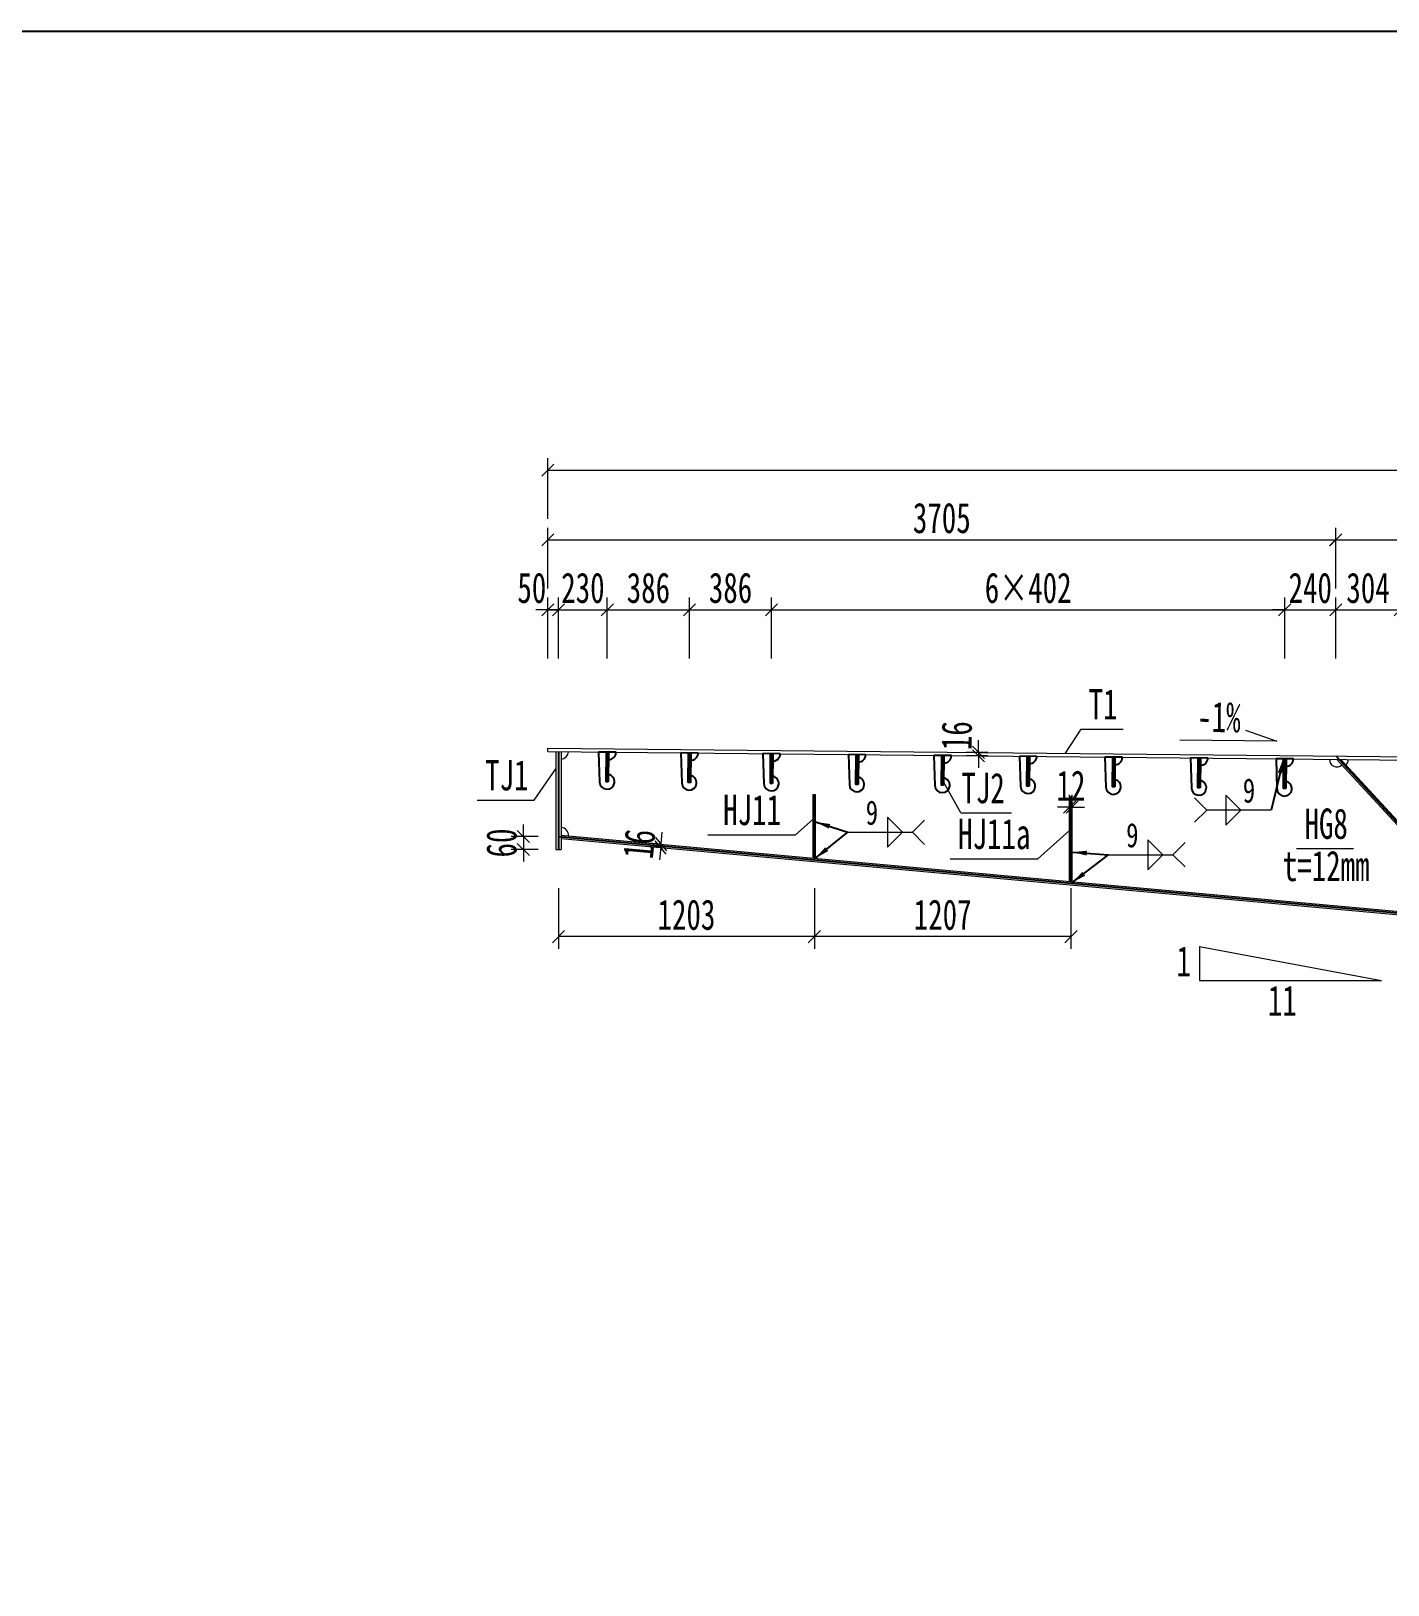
# Model space of a CAD drawing. Header units: millimetres. Extents: x 44597 to 300567, y -113054 to 73044.
# Drawn here: x 115904 to 122285, y -94783 to -87474 of the extents above; entities that cross this region are included whole.
import ezdxf
from ezdxf.enums import TextEntityAlignment as Align

# ---------------------------------------------------------------- set-up
doc = ezdxf.new("R2010")
doc.units = ezdxf.units.MM
doc.layers.get('Defpoints').update_dxf_attribs({"color": 8})
for name, color, linetype, lineweight in [('Dim', 4, 'Continuous', 15), ('文字', 7, 'Continuous', 15), ('细实线', 4, 'Continuous', 15), ('钢板粗线', 1, 'Continuous', 25), ('钢板细线', 6, 'Continuous', 15)]:
    doc.layers.add(name, color=color, linetype=linetype, lineweight=lineweight)
doc.layers.add('Text', color=4, linetype='Continuous')
doc.styles.add('111', font='', dxfattribs={"width": 0.7})
doc.styles.add('BM_Dim', font='', dxfattribs={"width": 0.85})
doc.styles.add('SMEDI', font='', dxfattribs={"width": 0.75})
doc.styles.get("Standard").update_dxf_attribs({"font": ''})
doc.styles.get('111').set_extended_font_data('仿宋_GB2312')
doc.styles.get('BM_Dim').set_extended_font_data('仿宋_GB2312')
doc.styles.get('SMEDI').set_extended_font_data('仿宋_GB2312')
doc.styles.get('Standard').set_extended_font_data('仿宋_GB2312')
doc.dimstyles.new('200', dxfattribs={"dimscale": 0, "dimtxt": 2.5, "dimasz": 1, "dimexe": 1, "dimexo": 1, "dimgap": 0.6, "dimtad": 1, "dimdec": 0, "dimdsep": 46, "dimtxsty": '111', "dimblk": 'OBLIQUE', "dimcen": 0, "dimclrd": 4, "dimclre": 4, "dimclrt": 4, "dimadec": 1, "dimazin": 2, "dimtfac": 1, "dimtdec": 0, "dimtix": 1, "dimtmove": 2, "dimatfit": 3, "dimfxl": 4, "dimfxlon": 1, "dimtolj": 1, "dimlwd": -1, "dimlwe": -1, "dimarcsym": 0})
doc.dimstyles.new('MSteel_1.0_1.0', dxfattribs={"dimtxt": 3, "dimasz": 1.2, "dimexe": 1, "dimexo": 1, "dimgap": 1, "dimtad": 3, "dimtoh": 1, "dimdec": 0, "dimzin": 0, "dimdsep": 46, "dimtxsty": 'Standard', "dimblk": 'ARCHTICK', "dimcen": 0.09, "dimclrd": 3, "dimclre": 3, "dimadec": 0, "dimazin": 0, "dimtfac": 1, "dimtdec": 4, "dimtofl": 0, "dimtmove": 0, "dimatfit": 3, "dimfxl": 1, "dimtolj": 1, "dimtzin": 0, "dimarcsym": 0})

# ---------------------------------------------------------------- blocks, each defined once
blk = doc.blocks.new('_Oblique')
at = {"color": 0, "linetype": 'ByBlock', "lineweight": -2}
blk.add_line((-0.5, -0.5), (0.5, 0.5), dxfattribs=at)
blk = doc.blocks.new('*D3115')
at = {"layer": 'Defpoints', "color": 0, "transparency": 16777216}
for p in [(122039.6, -89867.2), (118334.4, -90335.8), (122039.6, -90883.8)]:
    blk.add_point(p, dxfattribs=at)
at = {"layer": '细实线', "color": 4, "transparency": 16777216}
for p, q in [((118334.4, -90095.8), (118334.4, -89810.1)), ((122039.6, -90095.8), (122039.6, -89810.1)), ((118334.4, -89867.2), (122039.6, -89867.2))]:
    blk.add_line(p, q, dxfattribs=at)
at = {"layer": '细实线', "color": 4, "transparency": 16777216, "xscale": 57.14285714285715, "yscale": 57.14285714285715, "zscale": 57.14285714285715, "rotation": 180}
blk.add_blockref('_Oblique', (118334.4, -89867.2), dxfattribs=at)
at = {"layer": '细实线', "color": 4, "transparency": 16777216, "xscale": 57.14285714285715, "yscale": 57.14285714285715, "zscale": 57.14285714285715}
blk.add_blockref('_Oblique', (122039.6, -89867.2), dxfattribs=at)
at = {"layer": '细实线', "color": 4, "transparency": 16777216, "insert": (120187, -89765), "char_height": 142.86, "attachment_point": 5, "style": '111'}
blk.add_mtext('\\A1;3705', dxfattribs=at)
blk = doc.blocks.new('*D3116')
at = {"layer": 'Defpoints', "color": 0, "transparency": 16777216}
for p in [(129418.5, -89867.2), (122039.8, -90236.5), (129418.5, -90852.6)]:
    blk.add_point(p, dxfattribs=at)
at = {"layer": '细实线', "color": 4, "transparency": 16777216}
for p, q in [((122039.8, -90095.8), (122039.8, -89810.1)), ((129418.5, -90095.8), (129418.5, -89810.1)), ((122039.8, -89867.2), (129418.5, -89867.2))]:
    blk.add_line(p, q, dxfattribs=at)
at = {"layer": '细实线', "color": 4, "transparency": 16777216, "xscale": 57.14285714285715, "yscale": 57.14285714285715, "zscale": 57.14285714285715, "rotation": 180}
blk.add_blockref('_Oblique', (122039.8, -89867.2), dxfattribs=at)
at = {"layer": '细实线', "color": 4, "transparency": 16777216, "xscale": 57.14285714285715, "yscale": 57.14285714285715, "zscale": 57.14285714285715}
blk.add_blockref('_Oblique', (129418.5, -89867.2), dxfattribs=at)
at = {"layer": '细实线', "color": 4, "transparency": 16777216, "insert": (125729.2, -89765), "char_height": 142.86, "attachment_point": 5, "style": '111'}
blk.add_mtext('\\A1;7379', dxfattribs=at)
blk = doc.blocks.new('*D3117')
at = {"layer": 'Defpoints', "color": 0, "transparency": 16777216}
for p in [(129418.5, -89539.6), (118334.4, -89993), (129418.5, -90852.6)]:
    blk.add_point(p, dxfattribs=at)
at = {"layer": '细实线', "color": 4, "transparency": 16777216}
for p, q in [((118334.4, -89768.1), (118334.4, -89482.4)), ((129418.5, -89768.1), (129418.5, -89482.4)), ((118334.4, -89539.6), (129418.5, -89539.6))]:
    blk.add_line(p, q, dxfattribs=at)
at = {"layer": '细实线', "color": 4, "transparency": 16777216, "xscale": 57.14285714285715, "yscale": 57.14285714285715, "zscale": 57.14285714285715, "rotation": 180}
blk.add_blockref('_Oblique', (118334.4, -89539.6), dxfattribs=at)
at = {"layer": '细实线', "color": 4, "transparency": 16777216, "xscale": 57.14285714285715, "yscale": 57.14285714285715, "zscale": 57.14285714285715}
blk.add_blockref('_Oblique', (129418.5, -89539.6), dxfattribs=at)
at = {"layer": '细实线', "color": 4, "transparency": 16777216, "insert": (123876.5, -89437.3), "char_height": 142.86, "attachment_point": 5, "style": '111'}
blk.add_mtext('\\A1;11084', dxfattribs=at)
blk = doc.blocks.new('*D3118')
at = {"layer": 'Defpoints', "color": 0, "transparency": 16777216}
for p in [(118384.4, -91286.3), (119587.6, -91339.4), (118384.4, -91733.3)]:
    blk.add_point(p, dxfattribs=at)
at = {"layer": '细实线', "color": 4, "transparency": 16777216}
for p, q in [((118384.4, -91504.8), (118384.4, -91790.5)), ((119587.6, -91504.8), (119587.6, -91790.5)), ((119587.6, -91733.3), (118384.4, -91733.3))]:
    blk.add_line(p, q, dxfattribs=at)
at = {"layer": '细实线', "color": 4, "transparency": 16777216, "xscale": 57.14285714285715, "yscale": 57.14285714285715, "zscale": 57.14285714285715, "rotation": 180}
blk.add_blockref('_Oblique', (118384.4, -91733.3), dxfattribs=at)
at = {"layer": '细实线', "color": 4, "transparency": 16777216, "xscale": 57.14285714285715, "yscale": 57.14285714285715, "zscale": 57.14285714285715}
blk.add_blockref('_Oblique', (119587.6, -91733.3), dxfattribs=at)
at = {"layer": '细实线', "color": 4, "transparency": 16777216, "insert": (118986, -91631.1), "char_height": 142.86, "attachment_point": 5, "style": '111'}
blk.add_mtext('\\A1;1203', dxfattribs=at)
blk = doc.blocks.new('*D3119')
at = {"layer": 'Defpoints', "color": 0, "transparency": 16777216}
for p in [(119587.6, -91339.4), (120794.3, -91380), (119587.6, -91733.3)]:
    blk.add_point(p, dxfattribs=at)
at = {"layer": '细实线', "color": 4, "transparency": 16777216}
for p, q in [((119587.6, -91504.8), (119587.6, -91790.5)), ((120794.3, -91504.8), (120794.3, -91790.5)), ((120794.3, -91733.3), (119587.6, -91733.3))]:
    blk.add_line(p, q, dxfattribs=at)
at = {"layer": '细实线', "color": 4, "transparency": 16777216, "xscale": 57.14285714285715, "yscale": 57.14285714285715, "zscale": 57.14285714285715, "rotation": 180}
blk.add_blockref('_Oblique', (119587.6, -91733.3), dxfattribs=at)
at = {"layer": '细实线', "color": 4, "transparency": 16777216, "xscale": 57.14285714285715, "yscale": 57.14285714285715, "zscale": 57.14285714285715}
blk.add_blockref('_Oblique', (120794.3, -91733.3), dxfattribs=at)
at = {"layer": '细实线', "color": 4, "transparency": 16777216, "insert": (120190.9, -91631.1), "char_height": 142.86, "attachment_point": 5, "style": '111'}
blk.add_mtext('\\A1;1207', dxfattribs=at)
blk = doc.blocks.new('_ArchTick')
at = {"color": 0, "linetype": 'ByBlock', "const_width": 0.15}
blk.add_lwpolyline([(-0.5, -0.5), (0.5, 0.5)], dxfattribs=at)
blk = doc.blocks.new('角焊缝1')
at = {"layer": 'Dim'}
blk.add_line((-3101.17, 370.22), (-3106.48, 370.22), dxfattribs=at)
blk.add_lwpolyline([(-3107.48, 369.22), (-3106.48, 370.22), (-3107.48, 371.22)], dxfattribs=at)
blk.add_lwpolyline([(-3104.91, 371.45), (-3104.91, 368.99), (-3103.68, 370.22)], close=True, dxfattribs=at)
blk = doc.blocks.new('角焊缝2')
at = {"layer": 'Dim'}
blk.add_line((-3138.01, 370.22), (-3132.7, 370.22), dxfattribs=at)
blk.add_lwpolyline([(-3134.75, 371.45), (-3134.75, 368.99), (-3133.52, 370.22)], close=True, dxfattribs=at)
blk.add_lwpolyline([(-3131.7, 369.22), (-3132.7, 370.22), (-3131.7, 371.22)], dxfattribs=at)
blk = doc.blocks.new('*D3123')
at = {"layer": 'Defpoints', "color": 0, "transparency": 16777216}
for p in [(120800.3, -91123.9), (120788.3, -91157.5), (120800.3, -91157.5)]:
    blk.add_point(p, dxfattribs=at)
at = {"layer": '细实线', "color": 4, "transparency": 16777216}
for p, q in [((120788.3, -91123.9), (120731.1, -91123.9)), ((120788.3, -91123.9), (120788.3, -91066.7)), ((120788.3, -91123.9), (120800.3, -91123.9)), ((120800.3, -91123.9), (120800.3, -91066.7)), ((120800.3, -91123.9), (120857.4, -91123.9))]:
    blk.add_line(p, q, dxfattribs=at)
at = {"layer": '细实线', "color": 4, "transparency": 16777216, "xscale": 57.14285714285715, "yscale": 57.14285714285715, "zscale": 57.14285714285715}
blk.add_blockref('_Oblique', (120788.3, -91123.9), dxfattribs=at)
at = {"layer": '细实线', "color": 4, "transparency": 16777216, "xscale": 57.14285714285715, "yscale": 57.14285714285715, "zscale": 57.14285714285715, "rotation": 180}
blk.add_blockref('_Oblique', (120800.3, -91123.9), dxfattribs=at)
at = {"layer": '细实线', "color": 4, "transparency": 16777216, "insert": (120794.3, -91023.2), "char_height": 142.86, "attachment_point": 5, "style": '111'}
blk.add_mtext('\\A1;12', dxfattribs=at)
blk = doc.blocks.new('*D3125')
at = {"layer": 'Defpoints', "color": 0, "transparency": 16777216}
for p in [(118346.4, -91262.8), (118219.3, -91323.2), (118346.4, -91323.2)]:
    blk.add_point(p, dxfattribs=at)
at = {"layer": '细实线', "color": 4, "transparency": 16777216}
for p, q in [((118219.3, -91262.8), (118219.3, -91205.6)), ((118289.3, -91262.8), (118162.1, -91262.8)), ((118219.3, -91262.8), (118219.3, -91323.2)), ((118289.3, -91323.2), (118162.1, -91323.2)), ((118219.3, -91323.2), (118219.3, -91380.3))]:
    blk.add_line(p, q, dxfattribs=at)
at = {"layer": '细实线', "color": 4, "transparency": 16777216, "xscale": 57.14285714285715, "yscale": 57.14285714285715, "zscale": 57.14285714285715}
for p, rotation in [((118219.3, -91262.8), 270), ((118219.3, -91323.2), 90)]:
    blk.add_blockref('_Oblique', p, dxfattribs=dict(at, rotation=rotation))
at = {"layer": '细实线', "color": 4, "transparency": 16777216, "insert": (118117, -91293), "char_height": 142.86, "attachment_point": 5, "rotation": 90, "style": '111'}
blk.add_mtext('\\A1;60', dxfattribs=at)
blk = doc.blocks.new('*D3126')
at = {"layer": 'Defpoints', "color": 0, "transparency": 16777216}
for p in [(122343.5, -90195.9), (122039.8, -90862.2), (122343.5, -90902.8)]:
    blk.add_point(p, dxfattribs=at)
at = {"layer": '细实线', "color": 4, "transparency": 16777216}
for p, q in [((122039.8, -90424.5), (122039.8, -90138.8)), ((122343.5, -90424.5), (122343.5, -90138.8)), ((122039.8, -90195.9), (122343.5, -90195.9))]:
    blk.add_line(p, q, dxfattribs=at)
at = {"layer": '细实线', "color": 4, "transparency": 16777216, "xscale": 57.14285714285715, "yscale": 57.14285714285715, "zscale": 57.14285714285715, "rotation": 180}
blk.add_blockref('_Oblique', (122039.8, -90195.9), dxfattribs=at)
at = {"layer": '细实线', "color": 4, "transparency": 16777216, "xscale": 57.14285714285715, "yscale": 57.14285714285715, "zscale": 57.14285714285715}
blk.add_blockref('_Oblique', (122343.5, -90195.9), dxfattribs=at)
at = {"layer": '细实线', "color": 4, "transparency": 16777216, "insert": (122191.6, -90093.7), "char_height": 142.86, "attachment_point": 5, "style": '111'}
blk.add_mtext('\\A1;304', dxfattribs=at)
blk = doc.blocks.new('12-140加劲 有过焊孔')
at = {"layer": 'Defpoints'}
blk.add_line((0, 0), (0, 140), dxfattribs=at)
at = {"layer": '钢板粗线', "color": 7}
for p, q in [((-6, 0), (-6, 140)), ((-6, 140), (6, 140)), ((6, 0), (6, 140)), ((41, 0), (35, 141.5)), ((-41, 0), (41, 0))]:
    blk.add_line(p, q, dxfattribs=at)
for centre, start, end in [((0, 140), 2.44105, 260.12911), ((-6, 0), 90, 180)]:
    blk.add_arc(centre, 35, start, end, dxfattribs=at)
blk = doc.blocks.new('*D3129')
at = {"layer": 'Defpoints', "color": 0, "transparency": 16777216}
for p in [(118384.4, -90195.9), (118334.4, -90862.7), (118384.4, -90875.3)]:
    blk.add_point(p, dxfattribs=at)
at = {"layer": '细实线', "color": 4, "transparency": 16777216}
for p, q in [((118334.4, -90424.5), (118334.4, -90138.8)), ((118384.4, -90424.5), (118384.4, -90138.8)), ((118334.4, -90195.9), (118277.3, -90195.9)), ((118334.4, -90195.9), (118384.4, -90195.9)), ((118384.4, -90195.9), (118441.6, -90195.9))]:
    blk.add_line(p, q, dxfattribs=at)
at = {"layer": '细实线', "color": 4, "transparency": 16777216, "xscale": 57.14285714285715, "yscale": 57.14285714285715, "zscale": 57.14285714285715}
blk.add_blockref('_Oblique', (118334.4, -90195.9), dxfattribs=at)
at = {"layer": '细实线', "color": 4, "transparency": 16777216, "xscale": 57.14285714285715, "yscale": 57.14285714285715, "zscale": 57.14285714285715, "rotation": 180}
blk.add_blockref('_Oblique', (118384.4, -90195.9), dxfattribs=at)
at = {"layer": '细实线', "color": 4, "transparency": 16777216, "insert": (118258.9, -90093.7), "char_height": 142.86, "attachment_point": 5, "style": '111'}
blk.add_mtext('\\A1;50', dxfattribs=at)
blk = doc.blocks.new('*D3130')
at = {"layer": 'Defpoints', "color": 0, "transparency": 16777216}
for p in [(118614, -90195.9), (118614, -90843.9), (118384.4, -90869)]:
    blk.add_point(p, dxfattribs=at)
at = {"layer": '细实线', "color": 4, "transparency": 16777216}
for p, q in [((118384.4, -90424.5), (118384.4, -90138.8)), ((118614, -90424.5), (118614, -90138.8)), ((118384.4, -90195.9), (118327.3, -90195.9)), ((118384.4, -90195.9), (118614, -90195.9)), ((118614, -90195.9), (118671.1, -90195.9))]:
    blk.add_line(p, q, dxfattribs=at)
at = {"layer": '细实线', "color": 4, "transparency": 16777216, "xscale": 57.14285714285715, "yscale": 57.14285714285715, "zscale": 57.14285714285715}
blk.add_blockref('_Oblique', (118384.4, -90195.9), dxfattribs=at)
at = {"layer": '细实线', "color": 4, "transparency": 16777216, "xscale": 57.14285714285715, "yscale": 57.14285714285715, "zscale": 57.14285714285715, "rotation": 180}
blk.add_blockref('_Oblique', (118614, -90195.9), dxfattribs=at)
at = {"layer": '细实线', "color": 4, "transparency": 16777216, "insert": (118499.2, -90093.7), "char_height": 142.86, "attachment_point": 5, "style": '111'}
blk.add_mtext('\\A1;230', dxfattribs=at)
blk = doc.blocks.new('*D3131')
at = {"layer": 'Defpoints', "color": 0, "transparency": 16777216}
for p in [(121799.8, -90195.9), (119386.5, -90548.7), (121799.8, -90776.9)]:
    blk.add_point(p, dxfattribs=at)
at = {"layer": '细实线', "color": 4, "transparency": 16777216}
for p, q in [((119386.5, -90424.5), (119386.5, -90138.8)), ((121799.8, -90424.5), (121799.8, -90138.8)), ((119386.5, -90195.9), (121799.8, -90195.9))]:
    blk.add_line(p, q, dxfattribs=at)
at = {"layer": '细实线', "color": 4, "transparency": 16777216, "xscale": 57.14285714285715, "yscale": 57.14285714285715, "zscale": 57.14285714285715, "rotation": 180}
blk.add_blockref('_Oblique', (119386.5, -90195.9), dxfattribs=at)
at = {"layer": '细实线', "color": 4, "transparency": 16777216, "xscale": 57.14285714285715, "yscale": 57.14285714285715, "zscale": 57.14285714285715}
blk.add_blockref('_Oblique', (121799.8, -90195.9), dxfattribs=at)
at = {"layer": '细实线', "color": 4, "transparency": 16777216, "insert": (120593.2, -90093.7), "char_height": 142.86, "attachment_point": 5, "style": '111'}
blk.add_mtext('\\A1;6×402', dxfattribs=at)
blk = doc.blocks.new('*D3132')
at = {"layer": 'Defpoints', "color": 0, "transparency": 16777216}
for p in [(122039.8, -90195.9), (121799.8, -90907.5), (122039.8, -90862.2)]:
    blk.add_point(p, dxfattribs=at)
at = {"layer": '细实线', "color": 4, "transparency": 16777216}
for p, q in [((121799.8, -90424.5), (121799.8, -90138.8)), ((122039.8, -90424.5), (122039.8, -90138.8)), ((121799.8, -90195.9), (121742.6, -90195.9)), ((121799.8, -90195.9), (122039.8, -90195.9)), ((122039.8, -90195.9), (122096.9, -90195.9))]:
    blk.add_line(p, q, dxfattribs=at)
at = {"layer": '细实线', "color": 4, "transparency": 16777216, "xscale": 57.14285714285715, "yscale": 57.14285714285715, "zscale": 57.14285714285715}
blk.add_blockref('_Oblique', (121799.8, -90195.9), dxfattribs=at)
at = {"layer": '细实线', "color": 4, "transparency": 16777216, "xscale": 57.14285714285715, "yscale": 57.14285714285715, "zscale": 57.14285714285715, "rotation": 180}
blk.add_blockref('_Oblique', (122039.8, -90195.9), dxfattribs=at)
at = {"layer": '细实线', "color": 4, "transparency": 16777216, "insert": (121919.8, -90093.7), "char_height": 142.86, "attachment_point": 5, "style": '111'}
blk.add_mtext('\\A1;240', dxfattribs=at)
blk = doc.blocks.new('*D3133')
at = {"layer": 'Defpoints', "color": 0, "transparency": 16777216}
for p in [(120359.5, -90882.9), (120460.7, -90884), (120460.9, -90868)]:
    blk.add_point(p, dxfattribs=at)
at = {"layer": '细实线', "color": 4, "transparency": 16777216}
for p, q in [((120359.7, -90866.9), (120360.3, -90809.8)), ((120403.6, -90883.4), (120302.4, -90882.4)), ((120403.8, -90867.4), (120302.5, -90866.4)), ((120359.5, -90882.9), (120359, -90940.1)), ((120359.7, -90866.9), (120359.5, -90882.9))]:
    blk.add_line(p, q, dxfattribs=at)
at = {"layer": '细实线', "color": 4, "transparency": 16777216, "xscale": 57.1428571428572, "yscale": 57.1428571428572, "zscale": 57.1428571428572}
for p, rotation in [((120359.7, -90866.9), 269.4262908392901), ((120359.5, -90882.9), 89.42629083929008)]:
    blk.add_blockref('_Oblique', p, dxfattribs=dict(at, rotation=rotation))
at = {"layer": '细实线', "color": 4, "transparency": 16777216, "insert": (120257.4, -90788), "char_height": 142.86, "attachment_point": 5, "rotation": 89.42629, "style": '111'}
blk.add_mtext('\\A1;16', dxfattribs=at)
blk = doc.blocks.new('*D3134')
at = {"layer": 'Defpoints', "color": 0, "transparency": 16777216}
for p in [(118865.2, -91314.6), (118896.2, -91317.4), (118897.6, -91301.5)]:
    blk.add_point(p, dxfattribs=at)
at = {"layer": '细实线', "color": 4, "transparency": 16777216}
for p, q in [((118866.6, -91298.7), (118871.8, -91241.8)), ((118865.2, -91314.6), (118808.3, -91309.4)), ((118866.6, -91298.7), (118809.7, -91293.5)), ((118865.2, -91314.6), (118860, -91371.5)), ((118866.6, -91298.7), (118865.2, -91314.6))]:
    blk.add_line(p, q, dxfattribs=at)
at = {"layer": '细实线', "color": 4, "transparency": 16777216, "xscale": 57.14285714285715, "yscale": 57.14285714285715, "zscale": 57.14285714285715}
for p, rotation in [((118865.2, -91314.6), 84.79551855728839), ((118866.6, -91298.7), 264.7955185572884)]:
    blk.add_blockref('_Oblique', p, dxfattribs=dict(at, rotation=rotation))
at = {"layer": '细实线', "color": 4, "transparency": 16777216, "insert": (118764.1, -91297.4), "char_height": 142.86, "attachment_point": 5, "rotation": 84.79552, "style": '111'}
blk.add_mtext('\\A1;16', dxfattribs=at)
blk = doc.blocks.new('*D3135')
at = {"layer": 'Defpoints', "color": 0, "transparency": 16777216}
for p in [(119000.2, -90195.9), (119000.2, -90711.9), (118614, -90869)]:
    blk.add_point(p, dxfattribs=at)
at = {"layer": '细实线', "color": 4, "transparency": 16777216}
for p, q in [((118614, -90424.5), (118614, -90138.8)), ((119000.2, -90424.5), (119000.2, -90138.8)), ((118614, -90195.9), (119000.2, -90195.9))]:
    blk.add_line(p, q, dxfattribs=at)
at = {"layer": '细实线', "color": 4, "transparency": 16777216, "xscale": 57.14285714285715, "yscale": 57.14285714285715, "zscale": 57.14285714285715, "rotation": 180}
blk.add_blockref('_Oblique', (118614, -90195.9), dxfattribs=at)
at = {"layer": '细实线', "color": 4, "transparency": 16777216, "xscale": 57.14285714285715, "yscale": 57.14285714285715, "zscale": 57.14285714285715}
blk.add_blockref('_Oblique', (119000.2, -90195.9), dxfattribs=at)
at = {"layer": '细实线', "color": 4, "transparency": 16777216, "insert": (118807.1, -90093.7), "char_height": 142.86, "attachment_point": 5, "style": '111'}
blk.add_mtext('\\A1;386', dxfattribs=at)
blk = doc.blocks.new('*D3136')
at = {"layer": 'Defpoints', "color": 0, "transparency": 16777216}
for p in [(119386.5, -90195.9), (119386.5, -90711.9), (119000.2, -90869)]:
    blk.add_point(p, dxfattribs=at)
at = {"layer": '细实线', "color": 4, "transparency": 16777216}
for p, q in [((119000.2, -90424.5), (119000.2, -90138.8)), ((119386.5, -90424.5), (119386.5, -90138.8)), ((119000.2, -90195.9), (119386.5, -90195.9))]:
    blk.add_line(p, q, dxfattribs=at)
at = {"layer": '细实线', "color": 4, "transparency": 16777216, "xscale": 57.14285714285715, "yscale": 57.14285714285715, "zscale": 57.14285714285715, "rotation": 180}
blk.add_blockref('_Oblique', (119000.2, -90195.9), dxfattribs=at)
at = {"layer": '细实线', "color": 4, "transparency": 16777216, "xscale": 57.14285714285715, "yscale": 57.14285714285715, "zscale": 57.14285714285715}
blk.add_blockref('_Oblique', (119386.5, -90195.9), dxfattribs=at)
at = {"layer": '细实线', "color": 4, "transparency": 16777216, "insert": (119193.4, -90093.7), "char_height": 142.86, "attachment_point": 5, "style": '111'}
blk.add_mtext('\\A1;386', dxfattribs=at)

msp = doc.modelspace()

# ---------------------------------------------------------------- linework, layer by layer
at = {"layer": 'Defpoints'}
for p, q in [((118384.4, -90863.2), (118384.4, -91323.2)), ((122039.6, -90883.8), (124090.3, -93110.1)), ((119587.6, -91364.4), (119587.6, -91064.4)), ((120794.3, -91474.3), (120794.3, -91074.3)), ((118384.4, -91262.8), (122765.9, -91661.9))]:
    msp.add_line(p, q, dxfattribs=at)
msp.add_lwpolyline([(113566.6, -87474.1), (135566.6, -87474.1), (135566.6, -102091.3), (113566.6, -102091.3)], close=True, dxfattribs=at)
at = {"layer": '细实线'}
for p, q in [((120840.6, -90757.8), (120767.9, -90871)), ((120840.6, -90757.8), (121040.1, -90757.8)), ((121615.1, -90762.4), (121761.9, -90813.7)), ((121761.9, -90813.7), (121307.2, -90809.2)), ((118270.3, -91091.4), (118372.4, -90944.1)), ((120276.2, -91151.8), (120195.7, -91005.1)), ((118001.6, -91091.4), (118270.3, -91091.4)), ((119499, -91254.9), (119581.6, -91181.3)), ((120276.2, -91151.8), (120514.1, -91151.8)), ((119087, -91254.9), (119499, -91254.9)), ((120638.1, -91367.3), (120788.3, -91233.7)), ((121855.1, -91319.5), (122123.8, -91319.5)), ((120226.1, -91367.3), (120638.1, -91367.3)), ((121399.7, -91779.5), (121399.7, -91939.5)), ((121399.7, -91779.5), (122255.2, -91939.5)), ((121399.7, -91939.5), (122255.2, -91939.5))]:
    msp.add_line(p, q, dxfattribs=at)
at = {"layer": '钢板细线'}
for p, q in [((118334.4, -90862.7), (118334.4, -90846.7)), ((118372.4, -90863.1), (118372.4, -91323.2)), ((118396.4, -90863.3), (118396.4, -91323.2)), ((122044.9, -90899.8), (124080.8, -93110.1)), ((122064.1, -90900), (124099.9, -93110.1)), ((119581.6, -91363.8), (119581.6, -91064.4)), ((119581.6, -91064.4), (119593.6, -91064.4)), ((119593.6, -91364.9), (119593.6, -91064.4)), ((120788.3, -91473.7), (120788.3, -91074.3)), ((120788.3, -91074.3), (120800.3, -91074.3)), ((120800.3, -91474.8), (120800.3, -91074.3)), ((118396.4, -91255.9), (122737, -91651.2)), ((118396.4, -91271.9), (122753.2, -91668.8)), ((118372.4, -91323.2), (118396.4, -91323.2))]:
    msp.add_line(p, q, dxfattribs=at)
at = {"layer": '钢板细线', "elevation": 0}
for points in [[(118334.4, -90846.7), (125218.6, -90915.6), (125963.9, -90904.4)], [(118334.4, -90862.7), (125218.6, -90931.6), (125961.8, -90920.5)]]:
    msp.add_lwpolyline(points, dxfattribs=at)
at = {"layer": '钢板细线'}
for centre, start, end in [((118396.4, -90863.3), 270, 359.42629), ((122044.9, -90899.8), 179.42629, 312.30941), ((122064.1, -90900), 312.30941, 359.42629), ((118396.4, -91255.9), 354.79552, 90)]:
    msp.add_arc(centre, 35, start, end, dxfattribs=at)

# ---------------------------------------------------------------- block references
at = {"layer": '细实线', "rotation": 179.4262908401}
for p in [(118614, -90865.5), (119000.2, -90869.3), (119386.5, -90873.2), (119788.7, -90877.2), (120190.9, -90881.3), (120593.2, -90885.3), (120995.4, -90889.3), (121397.6, -90893.3), (121799.8, -90897.4)]:
    msp.add_blockref('12-140加劲 有过焊孔', p, dxfattribs=at)
at = {"layer": '细实线', "color": 8, "xscale": 57.1428571428572, "yscale": 57.1428571428572, "zscale": 57.1428571428572}
for name, p in [('角焊缝1', (298946.3, -112293.7)), ('角焊缝2', (299060.5, -112397.7)), ('角焊缝2', (300285.3, -112503.6))]:
    msp.add_blockref(name, p, dxfattribs=at)

# ---------------------------------------------------------------- texts
at = {"layer": 'Text', "style": 'SMEDI', "width": 0.75}
for p in [(121602.7, -91046.1), (119829.2, -91150.1), (121053.9, -91256)]:
    msp.add_text('9', height=114.3, dxfattribs=at).set_placement(p, align=Align.MIDDLE_LEFT)
at = {"layer": '文字', "style": 'BM_Dim', "width": 0.7}
for s, height, p in [('T1', 142.86, (120945.5, -90754.8)), ('TJ1', 142.86, (118141.1, -91088.4)), ('TJ2', 142.86, (120381.1, -91148.7)), ('HJ11', 142.86, (119294.6, -91251.8)), ('HG8', 142.86, (121994.6, -91316.5)), ('HJ11a', 142.86, (120433.7, -91364.3)), ('t=12mm', 142.86, (121994.6, -91514.9)), ('1', 142.9, (121324.7, -91963.6)), ('11', 142.86, (121788.3, -92148.8))]:
    msp.add_text(s, height=height, dxfattribs=at).set_placement(p, align=Align.BOTTOM_CENTER)
msp.add_text('-1%', height=142.86, rotation=359.42629, dxfattribs=at).set_placement((121489.3, -90814.5), align=Align.BOTTOM_CENTER)

# ---------------------------------------------------------------- dimensions: what is measured, and where the dimension line sits
at = {"layer": '细实线'}
for base, p1, p2, override, picture, middle in [((129418.5, -89539.6), (118334.4, -89993), (129418.5, -90852.6), {"dimscale": 57.142857, "dimtxsty": '111', "dimblk": 'Oblique'}, '*D3117', (123876.5, -89437.3)), ((122039.6, -89867.2), (118334.4, -90335.8), (122039.6, -90883.8), {"dimscale": 57.142857, "dimtxsty": '111', "dimblk": 'Oblique'}, '*D3115', (120187, -89765)), ((129418.5, -89867.2), (122039.8, -90236.5), (129418.5, -90852.6), {"dimscale": 57.142857, "dimtxsty": '111', "dimblk": 'Oblique'}, '*D3116', (125729.2, -89765)), ((118614, -90195.9), (118384.4, -90869), (118614, -90843.9), {"dimscale": 57.142857, "dimblk": 'Oblique'}, '*D3130', (118499.2, -90093.7)), ((119000.2, -90195.9), (118614, -90869), (119000.2, -90711.9), {"dimscale": 57.142857, "dimblk": 'Oblique'}, '*D3135', (118807.1, -90093.7)), ((119386.5, -90195.9), (119000.2, -90869), (119386.5, -90711.9), {"dimscale": 57.142857, "dimblk": 'Oblique'}, '*D3136', (119193.4, -90093.7)), ((122039.8, -90195.9), (121799.8, -90907.5), (122039.8, -90862.2), {"dimscale": 57.142857, "dimblk": 'Oblique'}, '*D3132', (121919.8, -90093.7)), ((122343.5, -90195.9), (122039.8, -90862.2), (122343.5, -90902.8), {"dimscale": 57.142857, "dimblk": 'Oblique'}, '*D3126', (122191.6, -90093.7)), ((118384.4, -91733.3), (119587.6, -91339.4), (118384.4, -91286.3), {"dimscale": 57.142857, "dimblk": 'Oblique'}, '*D3118', (118986, -91631.1)), ((119587.6, -91733.3), (120794.3, -91380), (119587.6, -91339.4), {"dimscale": 57.142857, "dimblk": 'Oblique'}, '*D3119', (120190.9, -91631.1))]:
    dim = msp.add_linear_dim(base=base, p1=p1, p2=p2, dimstyle='200', override=override, dxfattribs=at)
    dim.commit()
    dim.dimension.update_dxf_attribs({"geometry": picture, "text_midpoint": middle})
dim = msp.add_linear_dim(base=(118384.4, -90195.9), p1=(118334.4, -90862.7), p2=(118384.4, -90875.3), dimstyle='200', override={"dimscale": 57.142857, "dimblk": 'Oblique'}, dxfattribs=at)
dim.commit()
dim.dimension.update_dxf_attribs({"geometry": '*D3129', "text_midpoint": (118258.9, -90093.7), "dimtype": 160})
dim = msp.add_linear_dim(base=(121799.8, -90195.9), p1=(119386.5, -90548.7), p2=(121799.8, -90776.9), text='6×402', dimstyle='200', override={"dimscale": 57.142857, "dimtxsty": '111', "dimblk": 'Oblique'}, dxfattribs=at)
dim.commit()
dim.dimension.update_dxf_attribs({"geometry": '*D3131', "text_midpoint": (120593.2, -90093.7)})
dim = msp.add_linear_dim(base=(120359.5, -90882.9), p1=(120460.9, -90868), p2=(120460.7, -90884), angle=269.42629, dimstyle='200', override={"dimscale": 57.142857}, dxfattribs=at)
dim.commit()
dim.dimension.update_dxf_attribs({"geometry": '*D3133', "text_midpoint": (120257.4, -90788), "dimtype": 161})
for p1, p2, distance, picture, middle in [((120788.3, -91157.5), (120800.3, -91157.5), 33.6, '*D3123', (120794.3, -91023.2)), ((118897.6, -91301.5), (118896.2, -91317.4), -31.1, '*D3134', (118764.1, -91297.4))]:
    dim = msp.add_aligned_dim(p1=p1, p2=p2, distance=distance, dimstyle='200', override={"dimscale": 57.142857, "dimblk": 'Oblique'}, dxfattribs=at)
    dim.commit()
    dim.dimension.update_dxf_attribs({"geometry": picture, "text_midpoint": middle})
dim = msp.add_linear_dim(base=(118219.3, -91323.2), p1=(118346.4, -91262.8), p2=(118346.4, -91323.2), angle=90, dimstyle='200', override={"dimscale": 57.142857, "dimblk": 'Oblique'}, dxfattribs=at)
dim.commit()
dim.dimension.update_dxf_attribs({"geometry": '*D3125', "text_midpoint": (118117, -91293)})

# ---------------------------------------------------------------- leaders
at = {"layer": 'Dim'}
for points in [[(121793.8, -90897.3), (121736.3, -91138.1)], [(119593.6, -91194), (119745.7, -91242.1)], [(119592.4, -91364.8), (119745.7, -91242.1)], [(120800.3, -91479.5), (120970.5, -91348)], [(120800.9, -91335.8), (120970.5, -91348)]]:
    msp.add_leader(points, dimstyle='MSteel_1.0_1.0', override={"dimscale": 57.142857, "dimclrd": 256}, dxfattribs=at)

doc.saveas('drawing.dxf')
